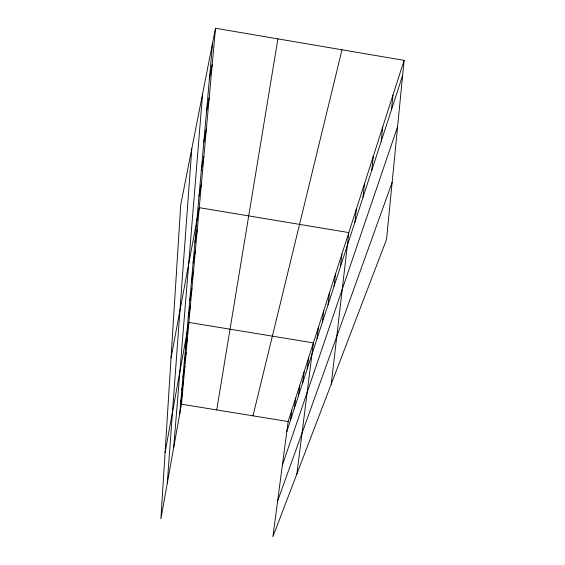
<?xml version="1.0" encoding="UTF-8"?>
<svg xmlns="http://www.w3.org/2000/svg" width="565" height="565" viewBox="0 0 565 565"><rect width="100%" height="100%" fill="white"/><g stroke="black" fill="none" stroke-linecap="round" stroke-linejoin="round"><path stroke-width="0.85" d="M167.282 483.237L191.782 148.786M173.66 447.685L202.609 93.776M179.677 414.173L212.574 43.117M215.498 28.25L180.694 205.137L160.898 518.783L181.471 404.194L215.498 28.25L404.102 60.363L386.538 239.447L272.881 536.75L288.15 421.554L404.102 60.363M391.467 109.737L392.965 95.061M381.213 141.285L382.717 126.977M371.749 170.383L373.26 156.427M362.998 197.305L364.51 183.703M354.869 222.292L356.381 209.015M331.245 384.073L348.817 232.582L199.261 207.659L171.054 357.864M340.462 266.609L341.952 253.953M334.042 286.349L335.525 273.976M328.018 304.874L329.487 292.783M322.354 322.304L323.809 310.475M317.014 338.725L318.455 327.149M296.893 473.943L313.398 342.899L188.872 322.424L165.072 452.622M302.699 382.752L304.097 371.89M307.212 368.881L308.624 357.786M298.419 395.91L299.803 385.266M290.495 420.282L291.844 410.049M294.358 408.403L295.721 397.972M216.727 409.929L277.895 38.872M184.183 363.373L186.146 352.574M182.968 377.06L184.882 366.473M181.817 390.055L183.689 379.68M180.722 402.414L182.552 392.237M185.461 348.93L187.467 337.912M191.373 282.302L193.59 270.303M189.762 300.453L191.923 288.708M188.244 317.544L190.356 306.053M194.904 242.449L197.249 229.899M193.082 263.007L195.363 250.733M201.302 170.234L203.866 156.759M198.993 196.274L201.479 183.124M203.796 142.168L206.437 128.361M206.479 111.828L209.212 97.674M209.403 78.923L212.228 64.417M252.993 415.833L342.016 49.791M286.822 431.589L402.626 75.42M282.352 465.285L397.598 126.715M277.62 501.021L392.131 182.41M181.471 404.194L288.15 421.554"/></g></svg>
